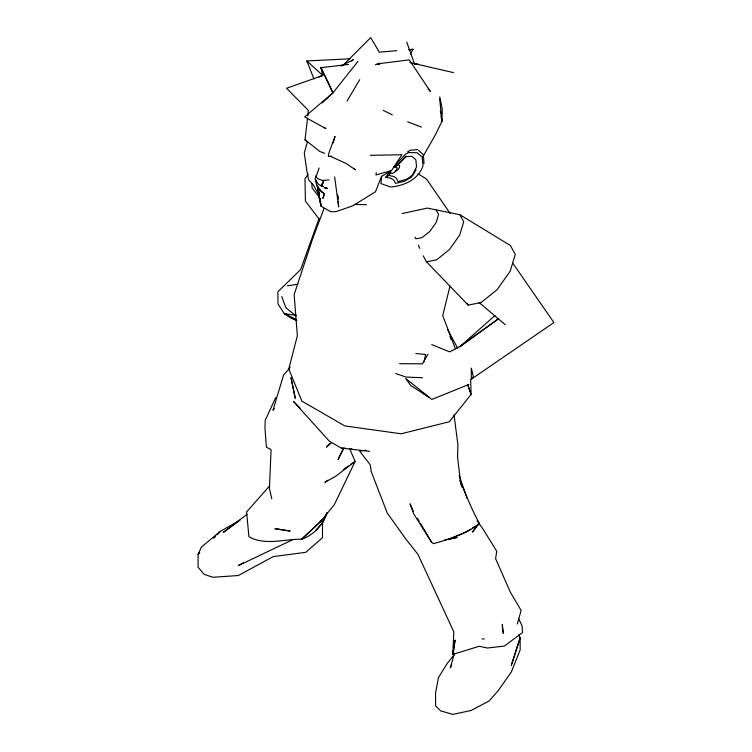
<?xml version="1.0" encoding="UTF-8"?>
<svg xmlns="http://www.w3.org/2000/svg" width="752" height="752" viewBox="0 0 752 752"><rect width="100%" height="100%" fill="white"/><g stroke="black" fill="none" stroke-linecap="round" stroke-linejoin="round"><path stroke-width="1.13" d="M471.269 379.234L471.325 368.179L473.384 376.865L471.269 379.234L553.904 322.57L512.789 263.191M457.564 457.254L457.902 444.554L454.011 414.907M518.711 618.802L522.114 625.946L522.565 632.517L504.404 646.043L487.39 648.008L479.231 646.269L452.779 654.4L453.813 631.849L417.933 554.327L405.798 538.996L387.261 513.043L371.197 471.542L370.219 464.764L359.682 451.238L365.98 450.194M315.718 179.813C315.69 184.757 318.434 189.41 322.279 192.399L317.269 186.261L318.745 188.573L318.998 195.567L321.132 206.208L330.607 211.679L335.862 211.697L352.773 205.832L375.464 191.76L381.574 176.316L391.529 170.572L401.906 154.743L370.36 155.316M381.574 176.316L380.982 183.62L390.617 187.032C404.115 185.838 418.338 179.596 423 165.891L422.182 156.999L417.04 152.703L408.599 152.571L405.497 154.16L394.076 166.653M307.54 118.196L305.011 139.731L307.342 142.109L304.287 152.976L306.882 171.099L308.611 179.766L313.424 185.171L319.403 195.717M307.765 115.958L308.348 110.347L286.597 88.247L322.777 75.463L320.869 67.652L348.561 64.428M376.263 172.716L375.991 174.915L391.529 170.572M316.037 175.705L315.107 179.371L318.293 184.221L322.683 186.364L321.405 185.96L323.783 180.386L321.405 185.96L323.435 186.628M453.183 653.544L455.082 640.027L452.779 654.4M423.987 361.9L425.651 354.512L415.847 353.506M450.006 286.004L442.731 315.643L455.439 348.89M470.658 379.741L471.09 394.368L449.376 421.731L401.145 433.782L344.801 425.914L301.881 401.136L288.768 368.903L297.369 335.796L294.135 294.643L312.484 239.221L324.027 208.473M333.211 143.021L335.007 136.432L328.868 153.041L328.314 156.388L331.256 156.67L346.55 163.71L355.292 169.792L353.6 168.232M517.348 623.981L521.108 610.455L510.307 592.078L495.577 558.614L496.771 551.282L482.869 528.806L477.041 520.694M454.49 653.225L450.279 667.898L451.773 664.824M319.111 167.997L316.113 176.692L317.682 178.675L322.777 180.546L329.056 179.86M319.055 218.512L300.621 269.62L277.845 291.785L278.014 303.977L284.369 313.772L291.485 318.378L296.814 320.587M327.158 512.563L322.993 522.17L315.849 530.357M327.186 512.554C323.106 524.586 313.913 535.151 301.665 539.156C284.331 539.052 264.864 545.867 248.912 536.693L246.581 511.952L269.319 486.243M275.702 397.564L265.202 420.406L264.977 427.982L266.387 447.13L271.058 449.658L269.442 488.556L271.792 498.82M343.138 448.991L338.109 459.406L344.021 447.957M321.189 520.158L320.07 522.208L301.665 539.156L322.044 519.942L320.07 522.208L334.377 504.601L355.113 461.437L350.141 449.799M410.357 54.125L413.064 49.294L408.411 49.688M416.063 169.651L412.97 175.131L406.259 179.352L399.227 181.326L397.977 181.429L396.37 178.233L393.841 176.466L388.812 175.451L385.767 177.284L391.096 178.365L393.794 180.17L395.524 183.375L404.294 181.345L411.382 177.171L416.561 166.85L415.847 159.809L411.88 156.322L405.554 156.707L398.682 163.861M422.784 156.933L435.164 135.21L441.913 121.457L442.298 109.472L439.77 96.867M323.36 186.581L321.264 185.876L322.721 183.338M427.935 354.371L422.417 363.818L399.566 363.695M347.067 101.069L359.672 79.693M321.264 185.876L322.824 183.394M388.812 175.451L390.702 172.669M308.264 174.097L305.002 178.703L305.406 201.141L319.102 219.039M385.767 177.284L389.057 172.697L392.384 173.43L395.251 171.804L397.225 168.053L396.548 167.057L394.527 167.32M476.561 526.579L472.416 532.068L479.4 523.373C471.72 509.724 466.08 494.788 459.904 480.49M274.348 408.524L272.967 410.31L283.542 375.145L288.834 369.063M454.424 654.372L447.374 663.283L438.491 677.411L435.568 692.874L435.568 705.865L440.634 710.875L452.911 714.4L471.128 710.461L489.11 700.996L498.322 690.486L511.369 671.884L520.149 649.954L520.149 637.922L518.683 634.763M288.768 368.903L290.216 367.079M322.176 102.939L332.892 92.891L357.83 61.542M329.442 443.661L326.5 447.139L331.641 442.533M406.202 156.059L401.117 161.746L395.411 166.643M213.878 537.943L215.457 536.308M217.037 534.681L220.186 531.41L239.973 520.196L223.25 532.444L247.088 514.293M213.756 537.953L215.363 536.317M216.971 534.681L220.186 531.41L201.433 547.052L198.096 554.262L198.096 567.281L204.196 574.368L212.882 577.292L238.328 575.515L273.296 556.583L305.754 552.335L322.495 537.718L322.495 524.153M342.545 65.791L370.708 37.6L379.346 52.17L396.783 50.685M459.848 346.728L494.966 315.511M328.511 83.021L332.892 92.891L304.663 116.945L325.954 128.648L324.319 127.342M351.532 61.1L353.318 59.671L341.098 65.988M459.904 346.832L498.491 318.782M498.482 318.773L459.491 346.625L449.715 351.87L431.723 344.604M327.684 480.331L324.855 482.276L335.777 476.213L355.113 461.437L350.385 464.698M343.758 469.257L348.486 465.996M470.611 529.211C459.331 536.214 446.256 540.058 433.537 543.63L431.704 542.408L413.685 513.832L410.066 503.802L413.28 511.285M472.566 527.913L475.49 525.968M477.445 524.67L479.4 523.373L476.345 526.099L466.71 531.805L447.882 539.522L457.094 537.464L444.949 539.833M243.319 562.722L238.328 565.626L293.402 539.372M407.631 151.819L410.564 150.221L417.557 149.563M395.091 171.503L397.799 169.867L399.19 167.828L399.697 166.06L399.068 165.045L397.169 165.299M375.304 64.822L379.544 63.159M468.881 384.46L431.911 399.453L421.299 391.933M318.961 76.986L322.777 75.463L306.835 60.94L349.934 58.806M402.235 213.549L427.277 208.069L459.876 214.724L510.401 245.528L515.261 254.373L510.194 271.218L497.138 289.633L481.083 302.567L468.158 305.096L426.497 261.79L423.207 255.793M426.497 261.79L436.715 259.788L449.405 249.57L459.716 235.028L463.711 221.718L459.876 214.724M409.68 49.905L413.064 49.294M287.32 285.816L297.745 284.256M354.352 204.478L366.497 204.666M422.464 377.739L405.967 377.053L395.712 373.518M481.994 638.871L484.279 638.974M300.01 407.979L293.412 401.361L329.367 441.236L341.342 448.145L345.976 448.399M349.445 448.587L351.757 448.718M329.639 156.181L331.735 156.322M341.342 448.145L369.664 451.332M296.053 319.271L284.369 313.772L286.672 314.035M413.807 63.676L418.328 64.202M284.369 313.772L296.288 315.323M379.647 64.334L377.419 63.864L409.267 59.869L430.454 91.518L428.151 88.962M409.802 62.548L453.428 72.596M327.252 188.489L324.244 187.652L327.449 188.545L325.428 187.483M324.657 153.305L319.779 151.453L305.011 139.731M407.706 121.805L421.393 127.079M383.191 110.337L392.29 114.859M418.027 173.759L426.534 179.061L450.081 213.371M296.034 315.962L285.845 307.69L281.756 296.504M478.958 302.398L505.325 324.732M418.516 150.344L423.329 154.668L424.015 163.654M320.126 198.396L312.014 187.793L311.93 183.366M417.435 518.316L419.221 521.324M420.406 523.336L431.704 542.408M318.181 187.577L318.998 195.746L321.132 206.208L318.707 195.323L317.805 187.22M436.226 210.165L438.566 214.423L436.132 222.526L429.853 231.381L422.126 237.604L415.903 238.816L414.972 237.115M467.077 303.131L468.158 305.096M447.666 329.705L457.667 348.214M328.079 82.034L320.869 67.652L332.892 92.891M418.356 245.208L419.795 248.404M306.835 60.94L313.96 78.941M449.912 336.341L451.106 339.631M467.49 384.516L471.09 394.368L467.81 384.601M406.747 42.056L414.549 64.023M459.124 475.443L467.124 498.51M461.831 486.986L460.713 483.658L457.507 456.652M318.707 195.323L320.766 202.081M318.096 187.934L318.472 190.162M318.839 192.39L319.215 194.608M502.665 629.339L503.304 633.353L502.327 624.367L502.496 628.334M440.352 111.202L440.7 113.477M441.048 115.761L441.913 121.457L439.694 98.916M317.288 185.688L318.745 195.454L317.795 187.107M334.659 176.974L338.673 206.847L338.193 201.254M337.714 195.661L337.996 199.017M337.479 194.665L337.77 199.224L337.516 194.618M520.149 637.922L511.369 665.163L520.149 637.922M324.3 194.101L322.881 198.415L324.319 194.11L322.58 192.239L324.3 194.101M199.609 552.635L198.096 554.262L199.675 552.635M289.981 531.044L275.129 528.684L289.981 531.044M429.486 397.554L410.62 385.419L405.76 378.519L429.486 397.554M295.235 398.146L291.043 377.899L295.235 398.146"/></g></svg>
